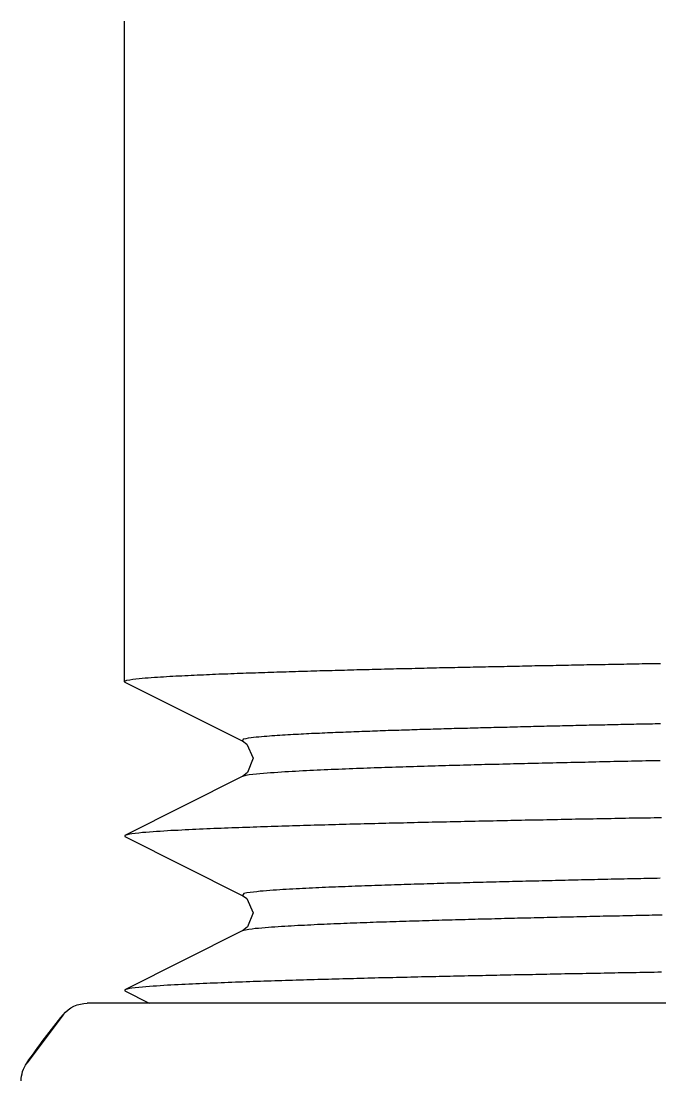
# Model space of a CAD drawing. Header units: millimetres. Extents: x 2213 to 82676, y 1050 to 28650.
# Drawn here: x 20292.58 to 20298.94, y 10336.16 to 10346.72 of the extents above; entities that cross this region are included whole.
import ezdxf

# ---------------------------------------------------------------- set-up
doc = ezdxf.new("R2010")
doc.units = ezdxf.units.MM
doc.header["$LTSCALE"] = 200
doc.linetypes.add('DASHED', pattern=[0.75, 0.5, -0.25])
doc.layers.add('A-FIX', color=5, linetype='Continuous')

# ---------------------------------------------------------------- blocks, each defined once
blk = doc.blocks.new('A$C657279D5')
at = {"linetype": 'Continuous'}
for p, q in [((-94.469072, 759.357856), (-94.469072, 752.774336)), ((-94.47492, 752.768487), (-95.647828, 752.181856)), ((-94.47492, 752.768487), (-94.469072, 752.774328)), ((-95.647828, 751.826994), (-94.47492, 751.240363)), ((-94.47492, 751.228664), (-95.647828, 750.642033)), ((-94.47492, 751.240363), (-94.47492, 751.228664)), ((-95.647828, 750.287171), (-94.47492, 749.70054)), ((-94.47492, 749.688841), (-94.719788, 749.566372)), ((-94.47492, 749.70054), (-94.47492, 749.688841)), ((-135.89901, 749.566372), (-94.101081, 749.566372)), ((-93.861755, 749.452224), (-93.498432, 748.970705))]:
    blk.add_line(p, q, dxfattribs=at)
at = {"linetype": 'DASHED'}
for points in [[(-94.469307, 752.774292), (-94.496307, 752.787292), (-94.525307, 752.792292), (-94.556307, 752.797292), (-94.587307, 752.800292), (-94.618307, 752.804292), (-94.648307, 752.806292), (-94.678307, 752.809292), (-94.709307, 752.812292), (-94.739307, 752.814292), (-94.770307, 752.816292), (-94.800307, 752.818292), (-94.831307, 752.820292), (-94.861307, 752.822292), (-94.892307, 752.824292), (-94.923307, 752.826292), (-94.953307, 752.827292), (-94.984307, 752.829292), (-95.014307, 752.831292), (-95.045307, 752.832292), (-95.075307, 752.834292), (-95.106307, 752.835292), (-95.136307, 752.837292), (-95.167307, 752.838292), (-95.198307, 752.840292), (-95.228307, 752.841292), (-95.259307, 752.842292), (-95.289307, 752.844292), (-95.320307, 752.845292), (-95.351307, 752.846292), (-95.381307, 752.847292), (-95.412307, 752.849292), (-95.442307, 752.850292), (-95.473307, 752.851292), (-95.503307, 752.852292), (-95.534307, 752.853292), (-95.565307, 752.854292), (-95.595307, 752.856292), (-95.626307, 752.857292), (-95.656307, 752.858292), (-95.687307, 752.859292), (-95.718307, 752.860292), (-95.748307, 752.861292), (-95.779307, 752.862292), (-95.809307, 752.863292), (-95.840307, 752.864292), (-95.871307, 752.865292), (-95.901307, 752.866292), (-95.932307, 752.867292), (-95.962307, 752.868292), (-95.993307, 752.869292), (-96.024307, 752.870292), (-96.054307, 752.871292), (-96.085307, 752.872292), (-96.115307, 752.873292), (-96.146307, 752.874292), (-96.177307, 752.875292), (-96.207307, 752.876292), (-96.238307, 752.877292), (-96.268307, 752.877292), (-96.299307, 752.878292), (-96.329307, 752.879292), (-96.360307, 752.880292), (-96.391307, 752.881292), (-96.421307, 752.882292), (-96.452307, 752.883292), (-96.482307, 752.884292), (-96.513307, 752.884292), (-96.544307, 752.885292), (-96.574307, 752.886292), (-96.605307, 752.887292), (-96.635307, 752.888292), (-96.666307, 752.888292), (-96.697307, 752.889292), (-96.727307, 752.890292), (-96.758307, 752.891292), (-96.788307, 752.892292), (-96.819307, 752.892292), (-96.850307, 752.893292), (-96.880307, 752.894292), (-96.911307, 752.895292), (-96.941307, 752.896292), (-96.972307, 752.896292), (-97.003307, 752.897292), (-97.033307, 752.898292), (-97.064307, 752.899292), (-97.094307, 752.899292), (-97.125307, 752.900292), (-97.156307, 752.901292), (-97.186307, 752.902292), (-97.217307, 752.902292), (-97.247307, 752.903292), (-97.278307, 752.904292), (-97.309307, 752.904292), (-97.339307, 752.905292), (-97.370307, 752.906292), (-97.401307, 752.907292), (-97.431307, 752.907292), (-97.462307, 752.908292), (-97.492307, 752.909292), (-97.523307, 752.909292), (-97.554307, 752.910292), (-97.584307, 752.911292), (-97.615307, 752.912292), (-97.645307, 752.912292), (-97.676307, 752.913292), (-97.707307, 752.914292), (-97.737307, 752.914292), (-97.768307, 752.915292), (-97.798307, 752.916292), (-97.829307, 752.916292), (-97.860307, 752.917292), (-97.890307, 752.918292), (-97.921307, 752.918292), (-97.951307, 752.919292), (-97.982307, 752.920292), (-98.013307, 752.920292), (-98.043307, 752.921292), (-98.074307, 752.921292), (-98.104307, 752.922292), (-98.135307, 752.923292), (-98.166307, 752.923292), (-98.196307, 752.924292), (-98.227307, 752.925292), (-98.257307, 752.925292), (-98.288307, 752.926292), (-98.319307, 752.927292), (-98.349307, 752.927292), (-98.380307, 752.928292), (-98.410307, 752.928292), (-98.441307, 752.929292), (-98.472307, 752.930292), (-98.502307, 752.930292), (-98.533307, 752.931292), (-98.563307, 752.932292), (-98.594307, 752.932292), (-98.625307, 752.933292), (-98.655307, 752.933292), (-98.686307, 752.934292), (-98.716307, 752.935292), (-98.747307, 752.935292), (-98.778307, 752.936292), (-98.808307, 752.936292), (-98.839307, 752.937292), (-98.869307, 752.938292), (-98.900307, 752.938292), (-98.931307, 752.939292), (-98.961307, 752.939292), (-98.992307, 752.940292), (-99.023307, 752.940292), (-99.053307, 752.941292), (-99.084307, 752.942292), (-99.114307, 752.942292), (-99.145307, 752.943292), (-99.176307, 752.943292), (-99.206307, 752.944292), (-99.237307, 752.944292), (-99.267307, 752.945292), (-99.298307, 752.946292), (-99.329307, 752.946292), (-99.359307, 752.947292), (-99.390307, 752.947292), (-99.420307, 752.948292), (-99.451307, 752.948292), (-99.482307, 752.949292), (-99.512307, 752.950292), (-99.543307, 752.950292), (-99.573307, 752.951292), (-99.604307, 752.951292), (-99.635307, 752.952292), (-99.665307, 752.952292), (-99.696307, 752.953292), (-99.726307, 752.953292), (-99.757307, 752.954292), (-99.788307, 752.954292), (-99.818307, 752.955292)], [(-99.817307, 752.352292), (-99.790307, 752.351292), (-99.764307, 752.351292), (-99.738307, 752.350292), (-99.711307, 752.350292), (-99.685307, 752.349292), (-99.659307, 752.349292), (-99.632307, 752.348292), (-99.606307, 752.347292), (-99.579307, 752.347292), (-99.553307, 752.346292), (-99.527307, 752.346292), (-99.500307, 752.345292), (-99.474307, 752.345292), (-99.448307, 752.344292), (-99.421307, 752.344292), (-99.395307, 752.343292), (-99.369307, 752.342292), (-99.342307, 752.342292), (-99.316307, 752.341292), (-99.290307, 752.341292), (-99.263307, 752.340292), (-99.237307, 752.340292), (-99.210307, 752.339292), (-99.184307, 752.338292), (-99.158307, 752.338292), (-99.131307, 752.337292), (-99.105307, 752.337292), (-99.079307, 752.336292), (-99.052307, 752.335292), (-99.026307, 752.335292), (-99.000307, 752.334292), (-98.973307, 752.334292), (-98.947307, 752.333292), (-98.921307, 752.333292), (-98.894307, 752.332292), (-98.868307, 752.331292), (-98.841307, 752.331292), (-98.815307, 752.330292), (-98.789307, 752.329292), (-98.762307, 752.329292), (-98.736307, 752.328292), (-98.710307, 752.328292), (-98.683307, 752.327292), (-98.657307, 752.326292), (-98.631307, 752.326292), (-98.604307, 752.325292), (-98.578307, 752.325292), (-98.552307, 752.324292), (-98.525307, 752.323292), (-98.499307, 752.323292), (-98.472307, 752.322292), (-98.446307, 752.321292), (-98.420307, 752.321292), (-98.393307, 752.320292), (-98.367307, 752.319292), (-98.341307, 752.319292), (-98.314307, 752.318292), (-98.288307, 752.317292), (-98.262307, 752.317292), (-98.235307, 752.316292), (-98.209307, 752.315292), (-98.183307, 752.315292), (-98.156307, 752.314292), (-98.130307, 752.313292), (-98.104307, 752.313292), (-98.077307, 752.312292), (-98.051307, 752.311292), (-98.024307, 752.311292), (-97.998307, 752.310292), (-97.972307, 752.309292), (-97.945307, 752.309292), (-97.919307, 752.308292), (-97.893307, 752.307292), (-97.866307, 752.306292), (-97.840307, 752.306292), (-97.814307, 752.305292), (-97.787307, 752.304292), (-97.761307, 752.304292), (-97.735307, 752.303292), (-97.708307, 752.302292), (-97.682307, 752.301292), (-97.656307, 752.301292), (-97.629307, 752.300292), (-97.603307, 752.299292), (-97.576307, 752.298292), (-97.550307, 752.298292), (-97.524307, 752.297292), (-97.497307, 752.296292), (-97.471307, 752.295292), (-97.445307, 752.294292), (-97.418307, 752.294292), (-97.392307, 752.293292), (-97.366307, 752.292292), (-97.339307, 752.291292), (-97.313307, 752.290292), (-97.287307, 752.290292), (-97.260307, 752.289292), (-97.234307, 752.288292), (-97.208307, 752.287292), (-97.181307, 752.286292), (-97.155307, 752.285292), (-97.129307, 752.284292), (-97.102307, 752.284292), (-97.076307, 752.283292), (-97.049307, 752.282292), (-97.023307, 752.281292), (-96.997307, 752.280292), (-96.970307, 752.279292), (-96.944307, 752.278292), (-96.918307, 752.277292), (-96.891307, 752.276292), (-96.865307, 752.275292), (-96.839307, 752.274292), (-96.812307, 752.273292), (-96.786307, 752.272292), (-96.760307, 752.271292), (-96.733307, 752.270292), (-96.707307, 752.269292), (-96.681307, 752.268292), (-96.654307, 752.267292), (-96.628307, 752.266292), (-96.602307, 752.265292), (-96.575307, 752.264292), (-96.549307, 752.263292), (-96.523307, 752.262292), (-96.496307, 752.261292), (-96.470307, 752.260292), (-96.444307, 752.259292), (-96.417307, 752.257292), (-96.391307, 752.256292), (-96.365307, 752.255292), (-96.338307, 752.254292), (-96.312307, 752.252292), (-96.286307, 752.251292), (-96.259307, 752.250292), (-96.233307, 752.249292), (-96.207307, 752.247292), (-96.180307, 752.246292), (-96.154307, 752.244292), (-96.128307, 752.243292), (-96.101307, 752.241292), (-96.075307, 752.240292), (-96.049307, 752.238292), (-96.022307, 752.236292), (-95.996307, 752.235292), (-95.970307, 752.233292), (-95.943307, 752.231292), (-95.917307, 752.229292), (-95.891307, 752.227292), (-95.865307, 752.225292), (-95.838307, 752.223292), (-95.812307, 752.220292), (-95.786307, 752.218292), (-95.760307, 752.215292), (-95.734307, 752.212292), (-95.707307, 752.208292), (-95.681307, 752.203292), (-95.656307, 752.198292), (-95.648307, 752.182292)], [(-99.814307, 751.984292), (-99.778307, 751.984292), (-99.743307, 751.983292), (-99.707307, 751.982292), (-99.671307, 751.982292), (-99.636307, 751.981292), (-99.600307, 751.980292), (-99.564307, 751.979292), (-99.529307, 751.979292), (-99.493307, 751.978292), (-99.458307, 751.977292), (-99.422307, 751.976292), (-99.386307, 751.976292), (-99.351307, 751.975292), (-99.315307, 751.974292), (-99.279307, 751.973292), (-99.244307, 751.972292), (-99.208307, 751.972292), (-99.172307, 751.971292), (-99.137307, 751.970292), (-99.101307, 751.969292), (-99.065307, 751.968292), (-99.030307, 751.968292), (-98.994307, 751.967292), (-98.959307, 751.966292), (-98.923307, 751.965292), (-98.887307, 751.964292), (-98.852307, 751.964292), (-98.816307, 751.963292), (-98.780307, 751.962292), (-98.745307, 751.961292), (-98.709307, 751.960292), (-98.673307, 751.960292), (-98.638307, 751.959292), (-98.602307, 751.958292), (-98.566307, 751.957292), (-98.531307, 751.956292), (-98.495307, 751.955292), (-98.460307, 751.954292), (-98.424307, 751.954292), (-98.388307, 751.953292), (-98.353307, 751.952292), (-98.317307, 751.951292), (-98.281307, 751.950292), (-98.246307, 751.949292), (-98.210307, 751.948292), (-98.174307, 751.947292), (-98.139307, 751.946292), (-98.103307, 751.945292), (-98.067307, 751.945292), (-98.032307, 751.944292), (-97.996307, 751.943292), (-97.961307, 751.942292), (-97.925307, 751.941292), (-97.889307, 751.940292), (-97.854307, 751.939292), (-97.818307, 751.938292), (-97.782307, 751.937292), (-97.747307, 751.936292), (-97.711307, 751.935292), (-97.675307, 751.934292), (-97.640307, 751.933292), (-97.604307, 751.932292), (-97.569307, 751.931292), (-97.533307, 751.930292), (-97.497307, 751.929292), (-97.462307, 751.928292), (-97.426307, 751.927292), (-97.390307, 751.925292), (-97.355307, 751.924292), (-97.319307, 751.923292), (-97.283307, 751.922292), (-97.248307, 751.921292), (-97.212307, 751.920292), (-97.177307, 751.919292), (-97.141307, 751.918292), (-97.105307, 751.916292), (-97.070307, 751.915292), (-97.034307, 751.914292), (-96.998307, 751.913292), (-96.963307, 751.912292), (-96.927307, 751.910292), (-96.892307, 751.909292), (-96.856307, 751.908292), (-96.820307, 751.906292), (-96.785307, 751.905292), (-96.749307, 751.904292), (-96.713307, 751.902292), (-96.678307, 751.901292), (-96.642307, 751.900292), (-96.607307, 751.898292), (-96.571307, 751.897292), (-96.535307, 751.895292), (-96.500307, 751.894292), (-96.464307, 751.892292), (-96.428307, 751.891292), (-96.393307, 751.889292), (-96.357307, 751.887292), (-96.322307, 751.886292), (-96.286307, 751.884292), (-96.250307, 751.882292), (-96.215307, 751.880292), (-96.179307, 751.878292), (-96.144307, 751.876292), (-96.108307, 751.874292), (-96.072307, 751.872292), (-96.037307, 751.870292), (-96.001307, 751.868292), (-95.966307, 751.865292), (-95.930307, 751.863292), (-95.894307, 751.860292), (-95.859307, 751.857292), (-95.823307, 751.854292), (-95.788307, 751.851292), (-95.753307, 751.847292), (-95.717307, 751.842292), (-95.682307, 751.837292), (-95.648307, 751.827292)], [(-99.826307, 751.415292), (-99.790307, 751.415292), (-99.754307, 751.414292), (-99.719307, 751.413292), (-99.683307, 751.413292), (-99.647307, 751.412292), (-99.612307, 751.412292), (-99.576307, 751.411292), (-99.540307, 751.410292), (-99.504307, 751.410292), (-99.469307, 751.409292), (-99.433307, 751.408292), (-99.397307, 751.408292), (-99.362307, 751.407292), (-99.326307, 751.406292), (-99.290307, 751.406292), (-99.255307, 751.405292), (-99.219307, 751.404292), (-99.183307, 751.404292), (-99.147307, 751.403292), (-99.112307, 751.402292), (-99.076307, 751.402292), (-99.040307, 751.401292), (-99.005307, 751.400292), (-98.969307, 751.400292), (-98.933307, 751.399292), (-98.898307, 751.398292), (-98.862307, 751.398292), (-98.826307, 751.397292), (-98.790307, 751.396292), (-98.755307, 751.395292), (-98.719307, 751.395292), (-98.683307, 751.394292), (-98.648307, 751.393292), (-98.612307, 751.393292), (-98.576307, 751.392292), (-98.541307, 751.391292), (-98.505307, 751.391292), (-98.469307, 751.390292), (-98.433307, 751.389292), (-98.398307, 751.388292), (-98.362307, 751.388292), (-98.326307, 751.387292), (-98.291307, 751.386292), (-98.255307, 751.385292), (-98.219307, 751.385292), (-98.184307, 751.384292), (-98.148307, 751.383292), (-98.112307, 751.382292), (-98.076307, 751.382292), (-98.041307, 751.381292), (-98.005307, 751.380292), (-97.969307, 751.379292), (-97.934307, 751.379292), (-97.898307, 751.378292), (-97.862307, 751.377292), (-97.827307, 751.376292), (-97.791307, 751.376292), (-97.755307, 751.375292), (-97.719307, 751.374292), (-97.684307, 751.373292), (-97.648307, 751.372292), (-97.612307, 751.372292), (-97.577307, 751.371292), (-97.541307, 751.370292), (-97.505307, 751.369292), (-97.470307, 751.368292), (-97.434307, 751.368292), (-97.398307, 751.367292), (-97.362307, 751.366292), (-97.327307, 751.365292), (-97.291307, 751.364292), (-97.255307, 751.363292), (-97.220307, 751.363292), (-97.184307, 751.362292), (-97.148307, 751.361292), (-97.113307, 751.360292), (-97.077307, 751.359292), (-97.041307, 751.358292), (-97.006307, 751.357292), (-96.970307, 751.356292), (-96.934307, 751.356292), (-96.898307, 751.355292), (-96.863307, 751.354292), (-96.827307, 751.353292), (-96.791307, 751.352292), (-96.756307, 751.351292), (-96.720307, 751.350292), (-96.684307, 751.349292), (-96.649307, 751.348292), (-96.613307, 751.347292), (-96.577307, 751.346292), (-96.542307, 751.345292), (-96.506307, 751.344292), (-96.470307, 751.343292), (-96.434307, 751.342292), (-96.399307, 751.341292), (-96.363307, 751.340292), (-96.327307, 751.339292), (-96.292307, 751.338292), (-96.256307, 751.337292), (-96.220307, 751.336292), (-96.185307, 751.335292), (-96.149307, 751.334292), (-96.113307, 751.333292), (-96.078307, 751.332292), (-96.042307, 751.331292), (-96.006307, 751.330292), (-95.970307, 751.329292), (-95.935307, 751.327292), (-95.899307, 751.326292), (-95.863307, 751.325292), (-95.828307, 751.324292), (-95.792307, 751.323292), (-95.756307, 751.322292), (-95.721307, 751.320292), (-95.685307, 751.319292), (-95.649307, 751.318292), (-95.614307, 751.316292), (-95.578307, 751.315292), (-95.542307, 751.314292), (-95.507307, 751.312292), (-95.471307, 751.311292), (-95.435307, 751.310292), (-95.399307, 751.308292), (-95.364307, 751.307292), (-95.328307, 751.305292), (-95.292307, 751.304292), (-95.257307, 751.302292), (-95.221307, 751.301292), (-95.185307, 751.299292), (-95.150307, 751.298292), (-95.114307, 751.296292), (-95.078307, 751.294292), (-95.043307, 751.292292), (-95.007307, 751.290292), (-94.971307, 751.289292), (-94.936307, 751.287292), (-94.900307, 751.285292), (-94.865307, 751.282292), (-94.829307, 751.280292), (-94.793307, 751.278292), (-94.758307, 751.275292), (-94.722307, 751.273292), (-94.686307, 751.270292), (-94.651307, 751.267292), (-94.615307, 751.263292), (-94.580307, 751.259292), (-94.545307, 751.255292), (-94.509307, 751.250292), (-94.475307, 751.240292)], [(-99.816307, 750.812292), (-99.783307, 750.811292), (-99.751307, 750.811292), (-99.718307, 750.810292), (-99.685307, 750.809292), (-99.652307, 750.809292), (-99.620307, 750.808292), (-99.587307, 750.807292), (-99.554307, 750.807292), (-99.521307, 750.806292), (-99.489307, 750.805292), (-99.456307, 750.804292), (-99.423307, 750.804292), (-99.390307, 750.803292), (-99.358307, 750.802292), (-99.325307, 750.802292), (-99.292307, 750.801292), (-99.260307, 750.800292), (-99.227307, 750.800292), (-99.194307, 750.799292), (-99.161307, 750.798292), (-99.129307, 750.797292), (-99.096307, 750.797292), (-99.063307, 750.796292), (-99.030307, 750.795292), (-98.998307, 750.794292), (-98.965307, 750.794292), (-98.932307, 750.793292), (-98.899307, 750.792292), (-98.867307, 750.791292), (-98.834307, 750.791292), (-98.801307, 750.790292), (-98.769307, 750.789292), (-98.736307, 750.788292), (-98.703307, 750.788292), (-98.670307, 750.787292), (-98.638307, 750.786292), (-98.605307, 750.785292), (-98.572307, 750.785292), (-98.539307, 750.784292), (-98.507307, 750.783292), (-98.474307, 750.782292), (-98.441307, 750.781292), (-98.408307, 750.781292), (-98.376307, 750.780292), (-98.343307, 750.779292), (-98.310307, 750.778292), (-98.278307, 750.777292), (-98.245307, 750.777292), (-98.212307, 750.776292), (-98.179307, 750.775292), (-98.147307, 750.774292), (-98.114307, 750.773292), (-98.081307, 750.772292), (-98.048307, 750.771292), (-98.016307, 750.771292), (-97.983307, 750.770292), (-97.950307, 750.769292), (-97.917307, 750.768292), (-97.885307, 750.767292), (-97.852307, 750.766292), (-97.819307, 750.765292), (-97.787307, 750.764292), (-97.754307, 750.763292), (-97.721307, 750.763292), (-97.688307, 750.762292), (-97.656307, 750.761292), (-97.623307, 750.760292), (-97.590307, 750.759292), (-97.557307, 750.758292), (-97.525307, 750.757292), (-97.492307, 750.756292), (-97.459307, 750.755292), (-97.426307, 750.754292), (-97.394307, 750.753292), (-97.361307, 750.752292), (-97.328307, 750.751292), (-97.296307, 750.750292), (-97.263307, 750.749292), (-97.230307, 750.748292), (-97.197307, 750.747292), (-97.165307, 750.746292), (-97.132307, 750.745292), (-97.099307, 750.744292), (-97.067307, 750.743292), (-97.034307, 750.741292), (-97.001307, 750.740292), (-96.968307, 750.739292), (-96.936307, 750.738292), (-96.903307, 750.737292), (-96.870307, 750.736292), (-96.837307, 750.735292), (-96.805307, 750.733292), (-96.772307, 750.732292), (-96.739307, 750.731292), (-96.707307, 750.730292), (-96.674307, 750.728292), (-96.641307, 750.727292), (-96.608307, 750.726292), (-96.576307, 750.724292), (-96.543307, 750.723292), (-96.510307, 750.722292), (-96.478307, 750.720292), (-96.445307, 750.719292), (-96.412307, 750.717292), (-96.379307, 750.716292), (-96.347307, 750.714292), (-96.314307, 750.713292), (-96.281307, 750.711292), (-96.249307, 750.709292), (-96.216307, 750.708292), (-96.183307, 750.706292), (-96.151307, 750.704292), (-96.118307, 750.702292), (-96.085307, 750.701292), (-96.052307, 750.699292), (-96.020307, 750.696292), (-95.987307, 750.694292), (-95.954307, 750.692292), (-95.922307, 750.690292), (-95.889307, 750.687292), (-95.856307, 750.685292), (-95.824307, 750.682292), (-95.791307, 750.678292), (-95.759307, 750.675292), (-95.726307, 750.671292), (-95.694307, 750.666292), (-95.662307, 750.659292), (-95.648307, 750.642292)], [(-99.834307, 750.445292), (-99.801307, 750.444292), (-99.768307, 750.444292), (-99.736307, 750.443292), (-99.703307, 750.442292), (-99.670307, 750.442292), (-99.637307, 750.441292), (-99.605307, 750.440292), (-99.572307, 750.440292), (-99.539307, 750.439292), (-99.506307, 750.438292), (-99.474307, 750.438292), (-99.441307, 750.437292), (-99.408307, 750.436292), (-99.376307, 750.435292), (-99.343307, 750.435292), (-99.310307, 750.434292), (-99.277307, 750.433292), (-99.245307, 750.433292), (-99.212307, 750.432292), (-99.179307, 750.431292), (-99.146307, 750.430292), (-99.114307, 750.430292), (-99.081307, 750.429292), (-99.048307, 750.428292), (-99.015307, 750.428292), (-98.983307, 750.427292), (-98.950307, 750.426292), (-98.917307, 750.425292), (-98.884307, 750.425292), (-98.852307, 750.424292), (-98.819307, 750.423292), (-98.786307, 750.422292), (-98.754307, 750.422292), (-98.721307, 750.421292), (-98.688307, 750.420292), (-98.655307, 750.419292), (-98.623307, 750.418292), (-98.590307, 750.418292), (-98.557307, 750.417292), (-98.524307, 750.416292), (-98.492307, 750.415292), (-98.459307, 750.415292), (-98.426307, 750.414292), (-98.393307, 750.413292), (-98.361307, 750.412292), (-98.328307, 750.411292), (-98.295307, 750.411292), (-98.263307, 750.410292), (-98.230307, 750.409292), (-98.197307, 750.408292), (-98.164307, 750.407292), (-98.132307, 750.406292), (-98.099307, 750.406292), (-98.066307, 750.405292), (-98.033307, 750.404292), (-98.001307, 750.403292), (-97.968307, 750.402292), (-97.935307, 750.401292), (-97.902307, 750.400292), (-97.870307, 750.399292), (-97.837307, 750.399292), (-97.804307, 750.398292), (-97.772307, 750.397292), (-97.739307, 750.396292), (-97.706307, 750.395292), (-97.673307, 750.394292), (-97.641307, 750.393292), (-97.608307, 750.392292), (-97.575307, 750.391292), (-97.542307, 750.390292), (-97.510307, 750.389292), (-97.477307, 750.388292), (-97.444307, 750.387292), (-97.412307, 750.386292), (-97.379307, 750.385292), (-97.346307, 750.384292), (-97.313307, 750.383292), (-97.281307, 750.382292), (-97.248307, 750.381292), (-97.215307, 750.380292), (-97.182307, 750.379292), (-97.150307, 750.378292), (-97.117307, 750.377292), (-97.084307, 750.376292), (-97.052307, 750.375292), (-97.019307, 750.374292), (-96.986307, 750.373292), (-96.953307, 750.371292), (-96.921307, 750.370292), (-96.888307, 750.369292), (-96.855307, 750.368292), (-96.823307, 750.367292), (-96.790307, 750.365292), (-96.757307, 750.364292), (-96.724307, 750.363292), (-96.692307, 750.362292), (-96.659307, 750.360292), (-96.626307, 750.359292), (-96.593307, 750.358292), (-96.561307, 750.357292), (-96.528307, 750.355292), (-96.495307, 750.354292), (-96.463307, 750.352292), (-96.430307, 750.351292), (-96.397307, 750.350292), (-96.364307, 750.348292), (-96.332307, 750.346292), (-96.299307, 750.345292), (-96.266307, 750.343292), (-96.234307, 750.342292), (-96.201307, 750.340292), (-96.168307, 750.338292), (-96.136307, 750.336292), (-96.103307, 750.334292), (-96.070307, 750.332292), (-96.038307, 750.330292), (-96.005307, 750.328292), (-95.972307, 750.326292), (-95.940307, 750.324292), (-95.907307, 750.321292), (-95.874307, 750.319292), (-95.841307, 750.316292), (-95.809307, 750.313292), (-95.776307, 750.310292), (-95.744307, 750.306292), (-95.712307, 750.301292), (-95.679307, 750.296292), (-95.648307, 750.287292)], [(-99.826307, 749.876292), (-99.790307, 749.875292), (-99.754307, 749.874292), (-99.719307, 749.874292), (-99.683307, 749.873292), (-99.647307, 749.872292), (-99.612307, 749.872292), (-99.576307, 749.871292), (-99.540307, 749.870292), (-99.504307, 749.870292), (-99.469307, 749.869292), (-99.433307, 749.868292), (-99.397307, 749.868292), (-99.362307, 749.867292), (-99.326307, 749.866292), (-99.290307, 749.866292), (-99.255307, 749.865292), (-99.219307, 749.864292), (-99.183307, 749.864292), (-99.147307, 749.863292), (-99.112307, 749.862292), (-99.076307, 749.862292), (-99.040307, 749.861292), (-99.005307, 749.860292), (-98.969307, 749.860292), (-98.933307, 749.859292), (-98.898307, 749.858292), (-98.862307, 749.858292), (-98.826307, 749.857292), (-98.790307, 749.856292), (-98.755307, 749.856292), (-98.719307, 749.855292), (-98.683307, 749.854292), (-98.648307, 749.854292), (-98.612307, 749.853292), (-98.576307, 749.852292), (-98.541307, 749.851292), (-98.505307, 749.851292), (-98.469307, 749.850292), (-98.433307, 749.849292), (-98.398307, 749.849292), (-98.362307, 749.848292), (-98.326307, 749.847292), (-98.291307, 749.846292), (-98.255307, 749.846292), (-98.219307, 749.845292), (-98.184307, 749.844292), (-98.148307, 749.843292), (-98.112307, 749.843292), (-98.076307, 749.842292), (-98.041307, 749.841292), (-98.005307, 749.840292), (-97.969307, 749.840292), (-97.934307, 749.839292), (-97.898307, 749.838292), (-97.862307, 749.837292), (-97.827307, 749.837292), (-97.791307, 749.836292), (-97.755307, 749.835292), (-97.719307, 749.834292), (-97.684307, 749.833292), (-97.648307, 749.833292), (-97.612307, 749.832292), (-97.577307, 749.831292), (-97.541307, 749.830292), (-97.505307, 749.829292), (-97.470307, 749.829292), (-97.434307, 749.828292), (-97.398307, 749.827292), (-97.362307, 749.826292), (-97.327307, 749.825292), (-97.291307, 749.824292), (-97.255307, 749.824292), (-97.220307, 749.823292), (-97.184307, 749.822292), (-97.148307, 749.821292), (-97.113307, 749.820292), (-97.077307, 749.819292), (-97.041307, 749.818292), (-97.006307, 749.818292), (-96.970307, 749.817292), (-96.934307, 749.816292), (-96.898307, 749.815292), (-96.863307, 749.814292), (-96.827307, 749.813292), (-96.791307, 749.812292), (-96.756307, 749.811292), (-96.720307, 749.810292), (-96.684307, 749.809292), (-96.649307, 749.808292), (-96.613307, 749.807292), (-96.577307, 749.806292), (-96.541307, 749.805292), (-96.506307, 749.804292), (-96.470307, 749.803292), (-96.434307, 749.803292), (-96.399307, 749.802292), (-96.363307, 749.800292), (-96.327307, 749.799292), (-96.292307, 749.798292), (-96.256307, 749.797292), (-96.220307, 749.796292), (-96.185307, 749.795292), (-96.149307, 749.794292), (-96.113307, 749.793292), (-96.077307, 749.792292), (-96.042307, 749.791292), (-96.006307, 749.790292), (-95.970307, 749.789292), (-95.935307, 749.788292), (-95.899307, 749.786292), (-95.863307, 749.785292), (-95.828307, 749.784292), (-95.792307, 749.783292), (-95.756307, 749.782292), (-95.721307, 749.780292), (-95.685307, 749.779292), (-95.649307, 749.778292), (-95.614307, 749.777292), (-95.578307, 749.775292), (-95.542307, 749.774292), (-95.507307, 749.773292), (-95.471307, 749.771292), (-95.435307, 749.770292), (-95.399307, 749.768292), (-95.364307, 749.767292), (-95.328307, 749.766292), (-95.292307, 749.764292), (-95.257307, 749.763292), (-95.221307, 749.761292), (-95.185307, 749.759292), (-95.150307, 749.758292), (-95.114307, 749.756292), (-95.078307, 749.754292), (-95.043307, 749.753292), (-95.007307, 749.751292), (-94.971307, 749.749292), (-94.936307, 749.747292), (-94.900307, 749.745292), (-94.865307, 749.743292), (-94.829307, 749.740292), (-94.793307, 749.738292), (-94.758307, 749.736292), (-94.722307, 749.733292), (-94.686307, 749.730292), (-94.651307, 749.727292), (-94.615307, 749.724292), (-94.580307, 749.720292), (-94.545307, 749.715292), (-94.509307, 749.710292), (-94.475307, 749.700292)]]:
    blk.add_lwpolyline(points, dxfattribs=at)
at = {"linetype": 'Continuous'}
for points in [[(-95.647998, 752.181771), (-95.692591, 752.149536), (-95.755074, 752.00845), (-95.699614, 751.866521), (-95.647887, 751.827023)], [(-95.647998, 750.641948), (-95.692591, 750.609713), (-95.755074, 750.468627), (-95.699614, 750.326698), (-95.647887, 750.2872)]]:
    blk.add_lwpolyline(points, dxfattribs=at)
for centre, radius, start, end in [((-94.101081, 749.258407), 0.307965, 39.002144, 90), ((-100.692524, 743.920354), 8.789823, 35.069381, 39.002144), ((-93.750488, 748.793759), 0.307965, 359.999821, 35.069235)]:
    blk.add_arc(centre, radius, start, end, dxfattribs=at)

msp = doc.modelspace()

# ---------------------------------------------------------------- block references
at = {"layer": 'A-FIX', "xscale": -1}
msp.add_blockref('A$C657279D5', (20199.133, 9587.363), dxfattribs=at)

doc.saveas('drawing.dxf')
